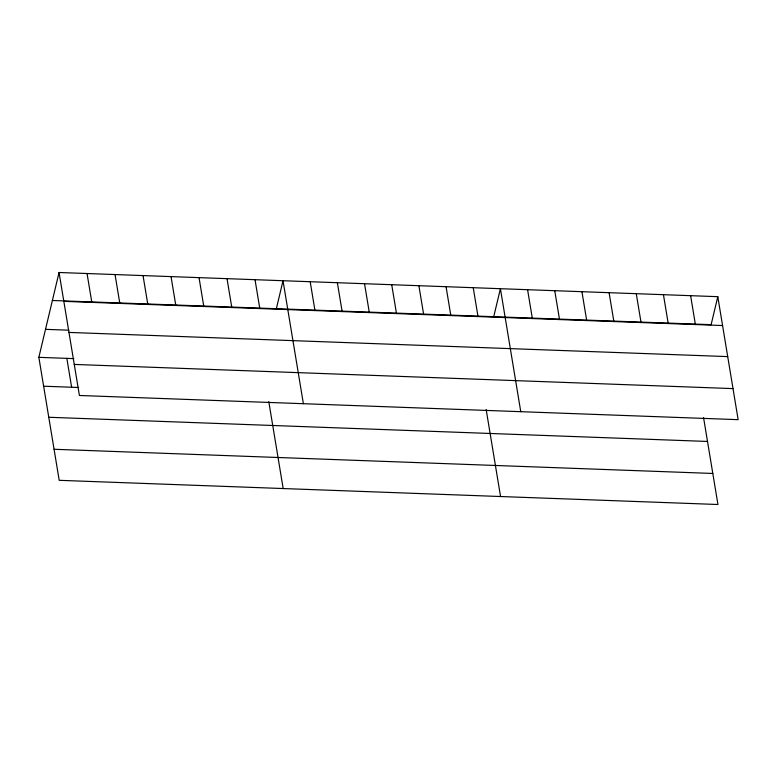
<?xml version="1.0" encoding="UTF-8"?>
<svg xmlns="http://www.w3.org/2000/svg" width="777" height="777" viewBox="0 0 777 777"><rect width="100%" height="100%" fill="white"/><g stroke="black" fill="none" stroke-linecap="round" stroke-linejoin="round"><path stroke-width="1.17" d="M703.554 417.56L717.948 504.506L59.207 480.322L38.85 357.333L59.052 272.494L717.793 296.678L738.15 419.667L79.409 395.483L59.052 272.494M276.359 308.712L283.022 280.711L303.38 403.7M493.735 316.695L500.407 288.694L520.765 411.684M717.793 296.678L711.12 324.669L52.389 300.485M63.831 301.359L722.571 325.544M45.513 329.341L68.842 330.196M68.968 332.42L727.709 356.604M38.85 357.333L73.844 358.624M74.271 364.423L733.012 388.607M43.629 386.208L78.623 387.49M48.776 417.268L707.507 441.453M54.069 449.271L712.81 473.455M690.617 295.678L695.396 324.553M663.441 294.677L668.22 323.553M636.266 293.677L641.054 322.552M609.1 292.686L613.879 321.561M581.924 291.686L586.703 320.561M554.749 290.685L559.527 319.561M527.583 289.695L532.362 318.56M473.232 287.694L478.01 316.569M486.169 409.576L500.563 496.532M446.056 286.694L450.835 315.569M418.89 285.703L423.669 314.578M391.715 284.703L396.493 313.578M364.539 283.702L369.318 312.577M337.364 282.711L342.152 311.577M310.198 281.711L314.976 310.586M255.021 279.681L259.809 308.556M268.784 401.602L283.178 488.548M227.03 278.661L231.808 307.527M199.029 277.632L203.817 306.507M171.037 276.602L175.816 305.478M143.036 275.573L147.824 304.448M115.045 274.543L119.823 303.418M87.043 273.514L91.832 302.389M66.851 358.362L71.63 387.237"/></g></svg>
